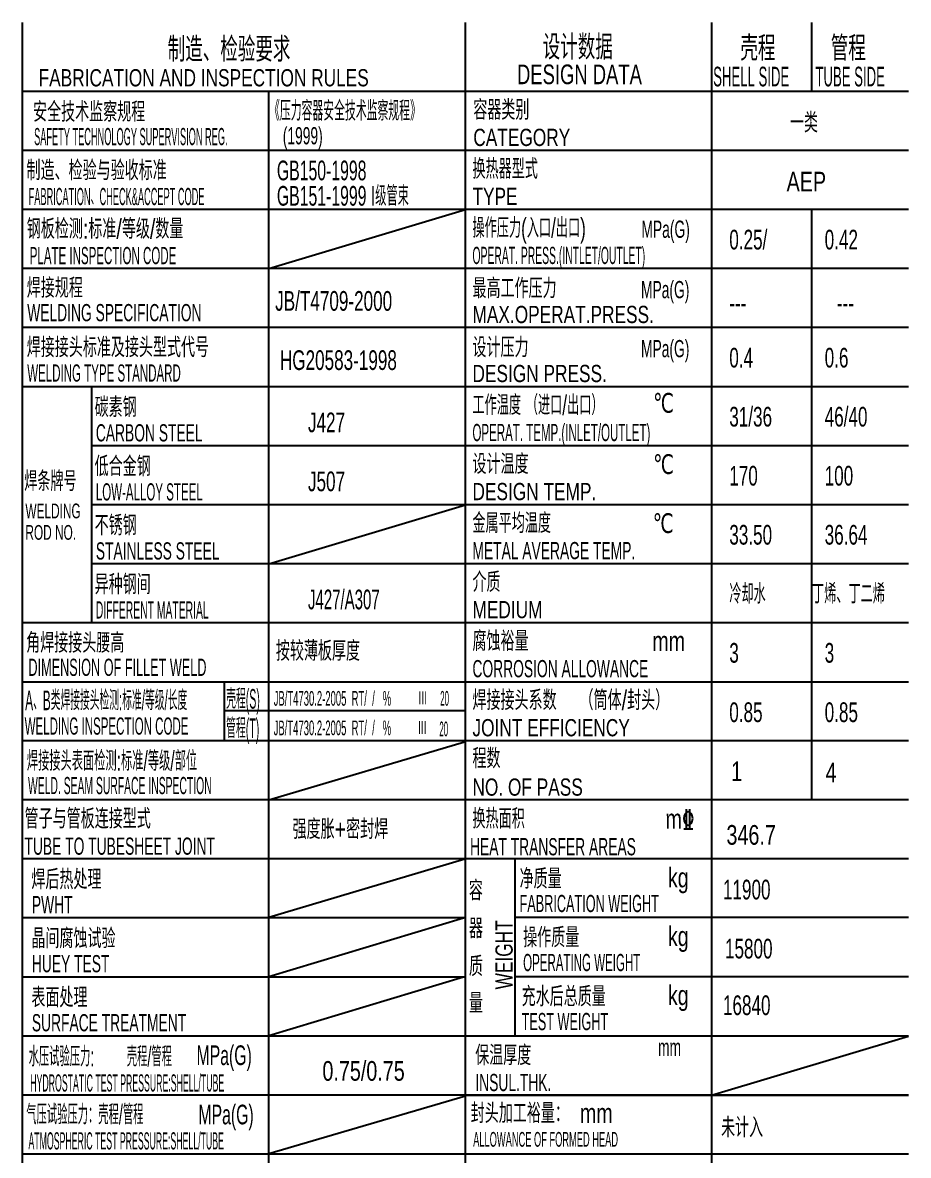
# Model space of a CAD drawing. Extents: x 54 to 831, y 10 to 584.
# Drawn here: x 651 to 831, y 353.8 to 584 of the extents above; entities that cross this region are included whole.
import ezdxf
from ezdxf.enums import TextEntityAlignment as Align

# ---------------------------------------------------------------- set-up
doc = ezdxf.new("R2010")
doc.units = 0
doc.header["$LTSCALE"] = 8
doc.layers.get('0').update_dxf_attribs({"color": 2, "linetype": 'CONTINUOUS'})
doc.layers.add('D', color=7, linetype='CONTINUOUS')
doc.layers.add('OT', color=1, linetype='CONTINUOUS')
doc.styles.get("Standard").update_dxf_attribs({"font": 'PV_E.shx', "width": 0.7, "bigfont": 'PV_C.shx'})

msp = doc.modelspace()

# ---------------------------------------------------------------- linework, layer by layer
for p, q in [((701.0006704, 534.0041328), (741.0006704, 546.0041328)), ((701.0006704, 474.0041328), (741.0006704, 486.0041328)), ((701.0006704, 426.0041328), (740.7969509, 437.809707)), ((701.0550885, 402.1985585), (740.8513689, 414.0041328)), ((701.0550885, 390.1233485), (740.6057598, 402.062915)), ((701.0550885, 378.1233485), (740.6057598, 390.062915)), ((791.0006704, 366.0041328), (831.0006248, 378.0041328)), ((701.0006704, 354.1394108), (741.0006704, 365.8684893))]:
    msp.add_line(p, q)
at = {"layer": 'D'}
for p, q in [((791.0006704, 584.0041328), (791.0006704, 342.0041328)), ((811.3124379, 584.0041328), (811.3124379, 570.0041328)), ((831.0006704, 570.0041328), (651.0006704, 570.0041328)), ((751.0006704, 570.0041328), (651.0006704, 570.0041328)), ((701.0006704, 330.0004272), (701.0006704, 570.0041328)), ((831.0006704, 570.0041328), (751.0006704, 570.0041328)), ((831.0006704, 558.0041328), (651.0006704, 558.0041328)), ((831.0006704, 546.0041328), (651.0006704, 546.0041328)), ((811.3123922, 546.0041328), (811.3123922, 426.0041328)), ((831.0006704, 534.0041328), (651.0006704, 534.0041328)), ((831.0006704, 522.0041328), (651.0006704, 522.0041328)), ((831.0006704, 510.0041328), (651.0006704, 510.0041328)), ((665.0006704, 510.0041328), (665.0006704, 462.0041328)), ((831.0006704, 498.0041328), (665.0006704, 498.0041328)), ((831.0006704, 486.0041328), (665.0006704, 486.0041328)), ((831.0006704, 474.0041328), (665.0006704, 474.0041328)), ((831.0006704, 462.0041328), (651.0006704, 462.0041328)), ((651.0006704, 450.0041328), (831.0006704, 450.0041328)), ((692.026746, 438.0041328), (692.026746, 450.0041328)), ((701.0006704, 444.1397762), (692.026746, 444.1397762)), ((741.0550885, 444.1397762), (701.0550885, 444.1397762)), ((741.0006704, 438.0041328), (651.0006704, 438.0041328)), ((831.0006248, 438.0041328), (741.0006248, 438.0041328)), ((741.0006704, 426.0041328), (651.0006704, 426.0041328)), ((831.0006248, 426.0041328), (741.0006248, 426.0041328)), ((741.0006704, 414.0041328), (651.0006704, 414.0041328)), ((831.0006248, 414.0041328), (741.0006248, 414.0041328)), ((821.0007396, 414.0038282), (741.0006248, 414.0041328)), ((831.0006248, 414.0041328), (741.0006248, 414.0041328)), ((751.0006245, 414.0040947), (751.0006248, 378.0041328)), ((741.0006704, 402.0041328), (651.0006704, 402.0041328)), ((831.0006248, 402.0793428), (751.0006248, 402.0793428)), ((741.0006704, 390.0041328), (651.0006716, 390.0041328)), ((831.0006248, 390.0205605), (751.0006248, 390.0205605)), ((741.0006704, 378.0041328), (651.0006716, 378.0041328)), ((831.0006248, 378.0041328), (741.0006248, 378.0041328)), ((831.0006704, 366.0041328), (651.0006716, 366.0041328)), ((831.0006248, 366.0041328), (741.0006248, 366.0041328)), ((741.0006248, 366.0041328), (831.0006248, 366.0041328)), ((831.0006704, 354.0041328), (651.0006704, 354.0041328))]:
    msp.add_line(p, q, dxfattribs=at)
at = {"layer": 'OT'}
for p, q in [((651.0006704, 330.0004272), (651.0006704, 584.0041328)), ((741.0006704, 317.5), (741.0006704, 584.0041328))]:
    msp.add_line(p, q, dxfattribs=at)

# ---------------------------------------------------------------- texts
for s, height, width, p in [('《压力容器安全技术监察规程》', 4, 0.58, (701.0754938, 564.0770026)), ('一类', 4, 0.75, (806.939355, 561.677768)), ('(1999)', 3.5, 0.6, (703.8668444, 559.2684988)), ('GB150-1998', 4, 0.6, (702.672772, 551.9626233)), ('AEP', 4, 0.75, (806.2604903, 549.6864482)), ('GB151-1999 I级管束', 4, 0.6, (702.672772, 546.8025246)), ('0.25/', 4, 0.65, (794.612219, 537.9024189)), ('0.42', 4, 0.65, (813.9966332, 537.9024189)), ('JB/T4709-2000', 4, 0.65, (702.3201414, 525.4421633)), ('---', 4, 0.65, (794.612219, 525.0379868)), ('---', 4, 0.65, (816.469996, 525.0379868)), ('HG20583-1998', 4, 0.65, (703.2831617, 513.4030755)), ('0.4', 4, 0.65, (794.612219, 513.9024189)), ('0.6', 4, 0.65, (813.9966332, 513.9024189)), ('J427', 4, 0.65, (708.9840973, 500.7517846)), ('31/36', 4, 0.65, (794.612219, 501.9024189)), ('46/40', 4, 0.65, (813.9966332, 501.9024189)), ('J507', 4, 0.65, (708.9840973, 488.7517846)), ('170', 4, 0.65, (794.612219, 489.9024189)), ('100', 4, 0.65, (813.9966332, 489.9024189)), ('33.50', 4, 0.65, (794.612219, 477.9024189)), ('36.64', 4, 0.65, (813.9966332, 477.9024189)), ('冷却水', 4, 0.65, (794.612219, 465.9024189)), ('丁烯、丁二烯', 4, 0.65, (811.422752, 465.9024189)), ('J427/A307', 4, 0.57, (708.9840973, 464.7517846)), ('按较薄板厚度', 4, 0.75, (702.4650634, 454.2826479)), ('3', 4, 0.65, (794.612219, 453.9024189)), ('3', 4, 0.65, (813.9966332, 453.9024189)), ('Ⅲ', 3, 0.6, (731.3298702, 445.1450573)), ('20', 3, 0.4, (735.8633239, 445.1450573)), ('0.85', 4, 0.65, (794.612219, 441.8272089)), ('0.85', 4, 0.65, (813.9966332, 441.8272089)), ('Ⅲ', 3, 0.6, (731.2264885, 439.1179969)), ('20', 3, 0.4, (735.6835869, 438.9320307)), ('1', 4, 0.75, (794.9940827, 429.8272089)), ('4', 4, 0.75, (814.1829289, 429.6042679)), ('346.7', 4, 0.75, (794.0357721, 416.8924797)), ('11900', 4, 0.65, (793.3244657, 405.7799479)), ('15800', 4, 0.65, (793.7358431, 393.7765758)), ('16840', 4, 0.65, (793.32442, 382.2662821)), ('未计入', 4, 0.75, (792.9289909, 357.4152696))]:
    msp.add_text(s, height=height, dxfattribs=dict(width=width)).set_placement(p)
at = {"color": 0, "width": 0.48}
for p in [(702.0204252, 445.1450573), (702.0152854, 439.1450573)]:
    msp.add_text('JB/T4730.2-2005  RT/  /   %', height=3, dxfattribs=at).set_placement(p)
at = {"width": 0.75}
msp.add_text('强度胀+密封焊', height=4, dxfattribs=at).set_placement((715.569763, 420.2676775), align=Align.MIDDLE)
msp.add_text('0.75/0.75', height=4, dxfattribs=at).set_placement((720.2875991, 368.9167938), align=Align.CENTER)
at = {"layer": 'D'}
for s, height, width, p in [('制造、检验要求', 5, 0.75, (680.4763345, 576.0615801)), ('设计数据', 5, 0.75, (756.6887746, 576.514003)), ('壳程', 5, 0.75, (796.8720855, 576.2785061)), ('管程', 5, 0.75, (815.2353834, 576.2785061)), ('FABRICATION AND INSPECTION RULES', 3.5, 0.75, (654.2457228, 571.0512839)), ('DESIGN DATA', 4, 0.7, (751.4703231, 571.496712)), ('SHELL SIDE', 4, 0.5, (791.3336816, 571.044289)), ('TUBE SIDE', 4, 0.5, (812.1195639, 571.044289)), ('安全技术监察规程', 4, 0.75, (653.1200733, 563.8511405)), ('容器类别', 4, 0.75, (742.587803, 564.2655091)), ('SAFETY TECHNOLOGY SUPERVISION REG.', 3.5, 0.4, (653.328368, 559.0949505)), ('CATEGORY', 3.5, 0.75, (742.587803, 558.9347115)), ('制造、检验与验收标准', 4, 0.75, (651.784928, 551.964656)), ('换热器型式', 4, 0.7, (742.4126076, 552.2655091)), ('FABRICATION、CHECK&ACCEPT CODE', 3.5, 0.4, (652.2237024, 546.9089418)), ('TYPE', 3.5, 0.75, (742.4126076, 546.9347115)), ('钢板检测:标准/等级/数量', 4, 0.75, (651.8324898, 540.0757659)), ('操作压力(入口/出口)', 4, 0.65, (742.4175483, 540.2655091)), ('MPa(G)', 3.5, 0.6, (776.7587377, 540.2655123)), ('PLATE INSPECTION CODE', 3.5, 0.5, (652.4422688, 534.9089418)), ('OPERAT. PRESS.(INTLET/OUTLET)', 3.5, 0.45, (742.4175483, 534.9347115)), ('焊接规程', 4, 0.75, (651.8324898, 528.0757659)), ('最高工作压力', 4, 0.75, (742.4175027, 527.9901268)), ('MPa(G)', 3.5, 0.6, (776.6726664, 527.9901299)), ('WELDING SPECIFICATION', 3.5, 0.6, (651.9325554, 523.3056831)), ('MAX.OPERAT.PRESS.', 3.5, 0.75, (742.4175483, 522.9347115)), ('焊接接头标准及接头型式代号', 4, 0.75, (651.8324898, 515.9933541)), ('设计压力', 4, 0.75, (742.4175027, 515.9901268)), ('MPa(G)', 3.5, 0.6, (776.6726664, 515.9901299)), ('WELDING TYPE STANDARD', 3.5, 0.5, (651.9357067, 511.0330943)), ('DESIGN PRESS.', 3.5, 0.75, (742.4175483, 510.9347115)), ('碳素钢', 4, 0.75, (665.630202, 503.8078914)), ('工作温度 （进口/出口）', 4, 0.65, (742.4175483, 504.2655091)), (' ℃', 4, 0.75, (778.0290719, 504.7204769)), ('CARBON STEEL', 3.5, 0.6, (665.8719561, 498.873013)), ('OPERAT. TEMP.(INLET/OUTLET)', 3.5, 0.5, (742.4175483, 498.9347115)), ('低合金钢', 4, 0.75, (665.630202, 491.8078914)), ('设计温度', 4, 0.75, (742.4175483, 492.2655091)), (' ℃', 4, 0.75, (778.0290719, 492.2655091)), ('焊条牌号', 4, 0.7, (651.3308103, 488.800365)), ('DESIGN TEMP.', 3.5, 0.75, (742.4175483, 486.9347115)), ('LOW-ALLOY STEEL', 3.5, 0.5, (665.8719561, 486.873013)), ('WELDING', 3, 0.6, (651.5584582, 483.2456678)), ('不锈钢', 4, 0.75, (665.630202, 479.8078914)), ('金属平均温度', 4, 0.7, (742.4126076, 480.2655091)), (' ℃', 4, 0.75, (777.9476142, 480.2655091)), ('ROD NO.', 3, 0.6, (651.5584582, 478.8805313)), ('STAINLESS STEEL', 3.5, 0.6, (665.8719561, 474.873013)), ('METAL AVERAGE TEMP.', 3.5, 0.6, (742.4126076, 474.9347115)), ('异种钢间', 4, 0.75, (665.630202, 467.8078914)), ('介质', 4, 0.75, (742.4175483, 468.2655091)), ('DIFFERENT MATERIAL', 3.5, 0.45, (665.8719561, 462.873013)), ('MEDIUM', 3.5, 0.75, (742.4175483, 462.9347115)), ('腐蚀裕量', 4, 0.75, (742.4175027, 456.2655091)), ('角焊接接头腰高', 4, 0.75, (651.7095062, 455.927721)), ('mm', 4, 0.75, (778.9524941, 456.2655091)), ('DIMENSION OF FILLET WELD', 3.5, 0.55, (652.1705881, 451.2106703)), ('CORROSION ALLOWANCE', 3.5, 0.6, (742.4175027, 450.9347115)), ('A、B类焊接接头检测:标准/等级/长度', 4, 0.45, (651.5171786, 444.2431299)), ('壳程(S)', 4, 0.4, (692.3517749, 444.553016)), ('焊接接头系数', 4, 0.75, (742.4175027, 444.2655091)), ('（筒体/封头）', 4, 0.75, (764.1791579, 444.2655091)), ('WELDING INSPECTION CODE', 3.5, 0.5, (651.4043351, 439.2671462)), ('管程(T)', 4, 0.4, (692.3517749, 438.5672768)), ('JOINT EFFICIENCY', 3.5, 0.75, (742.4175027, 438.9347115)), ('焊接接头表面检测:标准/等级/部位', 4, 0.6, (651.8615188, 431.9292609)), ('程数', 4, 0.75, (742.4175027, 432.4406316)), ('WELD. SEAM SURFACE INSPECTION', 3.5, 0.45, (652.0845087, 427.1749484)), ('NO. OF PASS', 3.5, 0.75, (742.412562, 426.8595015)), ('管子与管板连接型式', 4, 0.75, (651.3928346, 420.1797325)), ('换热面积', 4, 0.7, (742.412562, 420.1823342)), ('m%%132', 4, 0.75, (781.6413732, 420.130537)), ('TUBE TO TUBESHEET JOINT', 3.5, 0.6, (651.3764913, 414.8541043)), ('HEAT TRANSFER AREAS', 3.5, 0.6, (741.9227923, 414.7442124)), ('焊后热处理', 4, 0.75, (652.7761595, 407.8386119)), ('净质量', 4, 0.75, (751.9920375, 407.9534084)), ('kg', 4, 0.75, (782.122978, 408.2060493)), ('容', 4, 0.75, (741.6952321, 405.5785528)), ('PWHT', 3.5, 0.6, (652.8718833, 402.9625716)), ('FABRICATION WEIGHT', 3.5, 0.55, (751.9920375, 403.1983816)), ('器', 4, 0.75, (741.6952321, 397.87473)), ('晶间腐蚀试验', 4, 0.75, (652.7761595, 395.8386119)), ('操作质量', 4, 0.75, (752.7216947, 396.0286184)), ('kg', 4, 0.75, (782.122978, 396.2812593)), ('HUEY TEST', 3.5, 0.6, (652.8718833, 390.9625716)), ('质', 4, 0.75, (741.6952321, 390.1709072)), ('OPERATING WEIGHT', 3.5, 0.5, (752.7216947, 391.1983816)), ('表面处理', 4, 0.75, (652.7761595, 383.8386119)), ('量', 4, 0.75, (741.6952321, 382.6752961)), ('充水后总质量', 4, 0.75, (752.4099294, 384.0286184)), ('kg', 4, 0.75, (782.122978, 384.2812593)), ('SURFACE TREATMENT', 3.5, 0.6, (652.8718833, 378.9625716)), ('TEST WEIGHT', 3.5, 0.55, (752.4099294, 379.1983816)), ('水压试验压力:', 4, 0.55, (652.2147745, 371.8242735)), ('壳程/管程', 4, 0.55, (672.1706699, 371.8242735)), ('MPa(G)', 4, 0.6, (686.3401745, 372.1011462)), ('保温厚度', 4, 0.75, (742.9681701, 372.0835351)), ('mm', 3.5, 0.6, (780.1307833, 373.9541465)), ('HYDROSTATIC TEST PRESSURE:SHELL/TUBE', 3.5, 0.38, (652.5393282, 366.7184608)), ('INSUL.THK.', 3.5, 0.6, (743.0055979, 366.8066572)), ('气压试验压力：壳程/管程', 4, 0.55, (651.7385213, 360.0485863)), ('MPa(G)', 4, 0.6, (686.7208743, 360.0485863)), ('封头加工裕量：  mm', 4, 0.75, (742.0597987, 360.3068474)), ('ATMOSPHERIC TEST PRESSURE:SHELL/TUBE', 3.5, 0.38, (652.1794277, 354.9427737)), ('ALLOWANCE OF FORMED HEAD', 3, 0.47, (742.5629729, 355.5002108))]:
    msp.add_text(s, height=height, dxfattribs=dict(at, width=width)).set_placement(p)
at = {"layer": 'D', "width": 0.75}
msp.add_text(' WEIGHT', height=3.5, rotation=90, dxfattribs=at).set_placement((750.5832024, 386.5094541))

doc.saveas('drawing.dxf')
